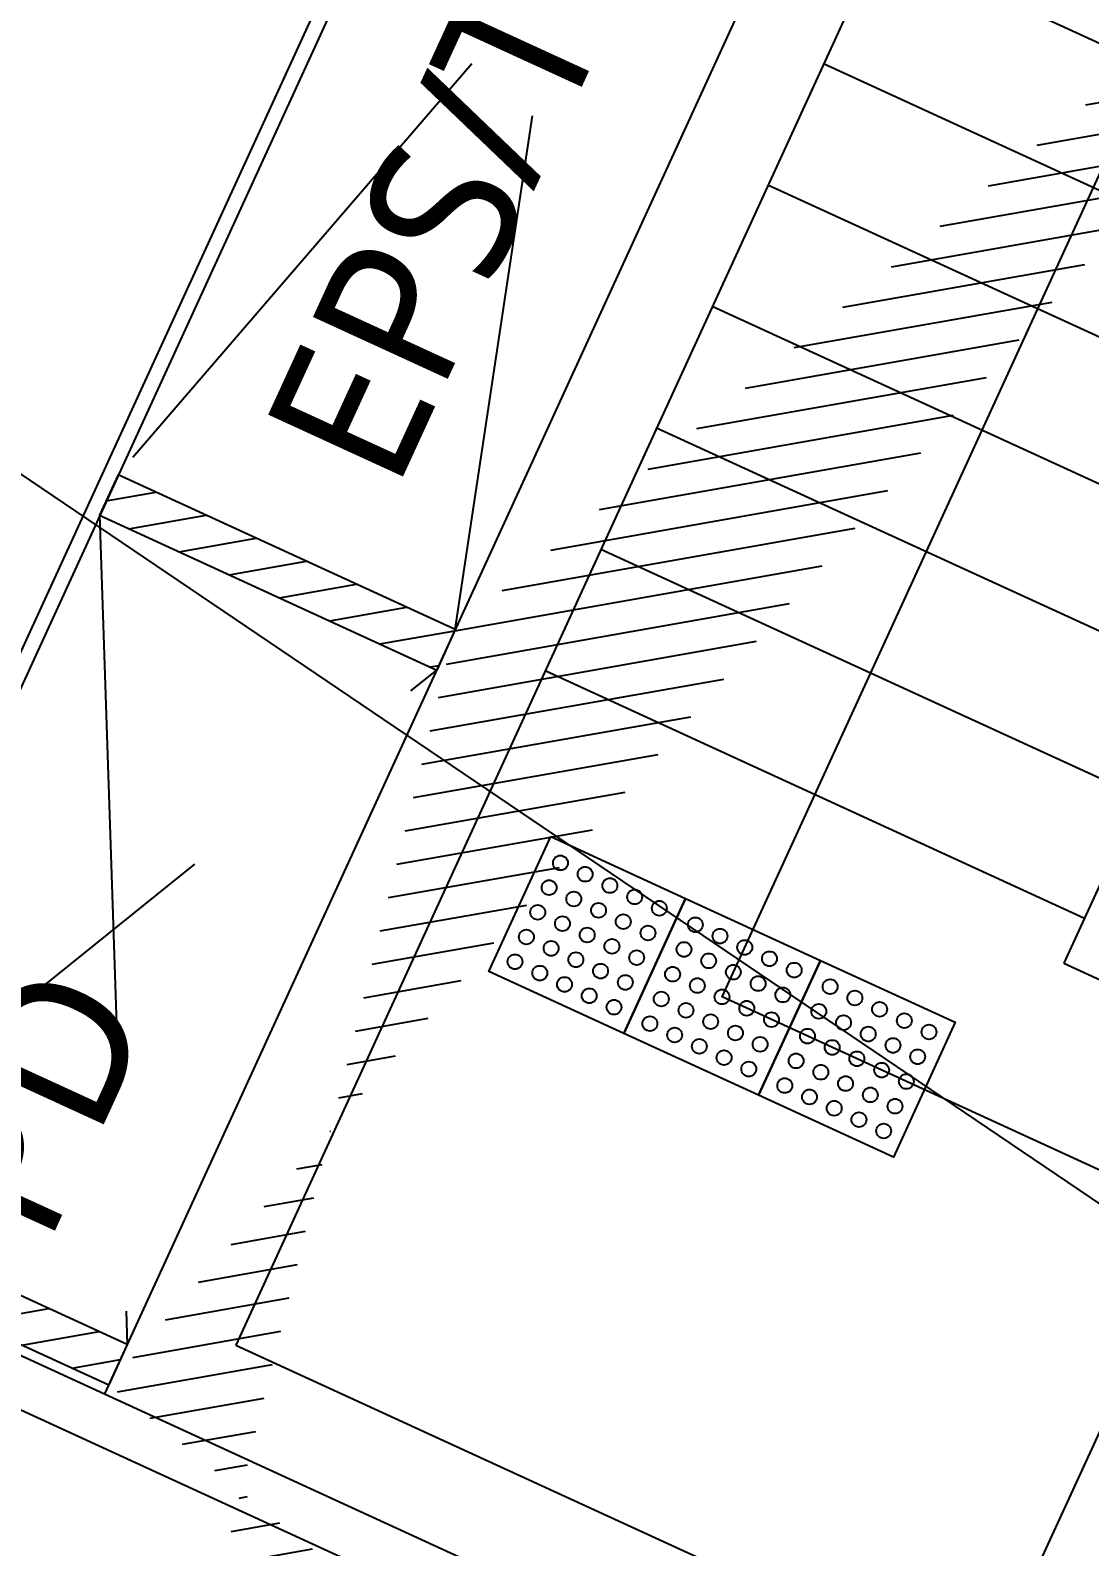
# Model space of a CAD drawing. Header units: millimetres. Extents: x -21000 to 567700, y 435000 to 850800.
# Drawn here: x 49521 to 51663, y 716178 to 719244 of the extents above; entities that cross this region are included whole.
import ezdxf
from ezdxf.enums import TextEntityAlignment as Align
from ezdxf.xclip import XClip

# ---------------------------------------------------------------- set-up
doc = ezdxf.new("R2010")
doc.units = ezdxf.units.MM
doc.header["$LTSCALE"] = 700
doc.header["$XCLIPFRAME"] = 2
for name, pattern in [('AB_Pbase$0$AB_Pbase$0$CEN', [62, 60, -1, 0, -1]), ('AB_Pbase$0$HID', [2.3, 1.5, -0.8]), ('AB_Pbase$0$주차장기둥$0$CEN', [62, 60, -1, 0, -1])]:
    doc.linetypes.add(name, pattern=pattern)
doc.layers.get('0').update_dxf_attribs({"color": 2})
for name, color, linetype in [('AB_Pbase$0$A-09-계단', 4, 'Continuous'), ('AB_Pbase$0$AB_Pbase$0$CEN', 1, 'AB_Pbase$0$AB_Pbase$0$CEN'), ('AB_Pbase$0$AB_Shops$0$FIN', 6, 'Continuous'), ('AB_Pbase$0$AB_Shops$0$WAL', 3, 'Continuous'), ('AB_Pbase$0$AB_Shops$0$점자블럭', 5, 'Continuous'), ('AB_Pbase$0$HAT-BR', 5, 'Continuous'), ('AB_Pbase$0$LEAD', 7, 'Continuous'), ('AB_Pbase$0$STAIR', 6, 'Continuous'), ('AB_Pbase$0$void', 1, 'AB_Pbase$0$HID'), ('AB_Pbase$0$WAL', 3, 'Continuous'), ('AB_Pbase$0$주차장기둥$0$CEN_P', 244, 'AB_Pbase$0$주차장기둥$0$CEN')]:
    doc.layers.add(name, color=color, linetype=linetype)
doc.layers.add('AB_Pbase$0$Defponts', color=161, linetype='Continuous', plot=False)
doc.styles.add('AB_Pbase$0$돋음체', font='malgun.ttf')

# ---------------------------------------------------------------- blocks, each defined once
blk = doc.blocks.new('AB_Pbase$0$AB_Shops$0$점자블럭22')
at = {"layer": 'AB_Pbase$0$AB_Shops$0$점자블럭', "extrusion": (0, 0, -1)}
blk.add_lwpolyline([(0, 0), (300, 0), (300, 300), (0, 300)], close=True, dxfattribs=at)
at = {"layer": 'AB_Pbase$0$AB_Shops$0$점자블럭', "color": 250}
for centre in [(-259.9999998714775, 259.9999995172256), (-204.9999998714775, 259.9999995172256), (-149.9999998714775, 259.9999995172256), (-94.99999987147748, 259.9999995172256), (-39.99999987147749, 259.9999995172256), (-259.9999996945262, 204.9999995172257), (-204.9999996945262, 204.9999995172257), (-149.9999996945262, 204.9999995172257), (-94.9999996945262, 204.9999995172257), (-39.9999996945262, 204.9999995172257), (-259.9999996783445, 149.9999993076781), (-204.9999996783445, 149.9999993076781), (-149.9999996783444, 149.9999993076781), (-94.99999967834447, 149.9999993076781), (-39.99999967834447, 149.9999993076781), (-259.9999996622791, 94.99999951722565), (-204.9999996622791, 94.99999951722565), (-149.9999996622791, 94.99999951722565), (-94.99999966227917, 94.99999951722565), (-39.99999966227915, 94.99999951722565), (-259.9999991634395, 39.99999951722566), (-204.9999991634395, 39.99999951722566), (-149.9999991634395, 39.99999951722566), (-94.9999991634395, 39.99999951722566), (-39.9999991634395, 39.99999951722566)]:
    blk.add_circle(centre, 15, dxfattribs=at)
blk = doc.blocks.new('AB_Pbase$0$AB_Pbase_지하1층_골조')
for p, q in [((51971.804978892, 721020.9084628684), (49936.61728142172, 716585.5497486818)), ((51464.73172049236, 720395.3878383458), (49671.43093016717, 716487.1820755687)), ((49671.43093016717, 716487.1820755687), (51089.29520753031, 715836.5875870821))]:
    blk.add_line(p, q)
blk.add_lwpolyline([(49936.61728142172, 716585.5497486818), (51172.70454660049, 716018.364599255)])
blk = doc.blocks.new('AB_Pbase$0$주차장기둥$0$cen 1bl 지하')
at = {"layer": 'AB_Pbase$0$주차장기둥$0$CEN_P', "color": 5}
blk.add_line((-6930.231242850888, 32445.68686937261), (137216.5612632967, 19653.53159209341), dxfattribs=at)
blk = doc.blocks.new('AB_Pbase$0$주차장기둥')
at = {"rotation": 1.99999810188403}
blk.add_blockref('AB_Pbase$0$주차장기둥$0$cen 1bl 지하', (-253925.7830964138, 27513.87086453778), dxfattribs=at)
blk = doc.blocks.new('AB_Pbase')
at = {"layer": 'AB_Pbase$0$HAT-BR'}
h = blk.add_hatch(dxfattribs=at)
h.set_pattern_fill('ANSI31', color=256, scale=20, angle=145)
h.set_pattern_definition([(189.9999999999997, (0, 0), (11.02665928185004, -62.53529231627521), [])])
edge = h.paths.add_edge_path()
edge.add_line((56186.59785169744, 723972.0358549951), (54823.26943040031, 724597.6062787184))
edge.add_line((54823.26943040035, 724597.6062787184), (54543.83206097807, 723988.6606672924))
edge.add_line((54543.83206097808, 723988.6606672924), (53316.83727517005, 724551.6736846945))
edge.add_line((53316.83727517016, 724551.6736846946), (53358.54806856046, 724642.5593811355))
edge.add_line((53358.54806856034, 724642.5593811354), (54403.76632876705, 724162.9554794813))
edge.add_line((54403.76632876715, 724162.9554794811), (54724.90175729128, 724862.7926299793))
edge.add_line((54724.9017572913, 724862.7926299794), (54906.67876947052, 724779.3832909144))
edge.add_line((54906.67876947025, 724779.3832909144), (55215.29332402802, 725451.958236016))
edge.add_line((55215.29332402819, 725451.958236016), (55397.07033619107, 725368.548896916))
edge.add_line((55397.07033619112, 725368.548896916), (55088.4557816433, 724695.973951852))
edge.add_line((55088.4557816433, 724695.9739518522), (56270.00719075246, 724153.8128671347))
edge.add_line((56270.00719075231, 724153.8128671348), (56186.59747992812, 723972.0360255827))
edge.add_line((54651.1421249305, 721584.8874279571), (54688.67586632462, 721666.6872950797))
edge.add_line((54688.67586632458, 721666.6872950797), (52543.70668533581, 722650.9176967002))
edge.add_line((52543.70668533581, 722650.9176967002), (52960.73766401203, 723559.8101110241))
edge.add_line((52960.73766401206, 723559.8101110241), (52878.93769559245, 723597.3444571726))
edge.add_line((52878.93769559253, 723597.3444571723), (52274.23601697763, 722279.4536218795))
edge.add_line((52274.23601697763, 722279.4536218795), (52356.035672444, 722241.9194193481))
edge.add_line((52356.03567244405, 722241.9194193479), (52506.17248274007, 722569.1180412032))
edge.add_line((52506.17248273997, 722569.1180412034), (54651.14166374783, 721584.8876395966))
edge.add_line((50380.41086501163, 718032.2864254424), (49698.74706931817, 718345.0714469266))
edge.add_line((49698.74706931834, 718345.0714469266), (49661.21286677116, 718263.2717914291))
edge.add_line((49661.212866771, 718263.2717914291), (50342.87666242964, 717950.4867699442))
edge.add_line((49717.30661937904, 716587.1591786165), (49035.64282367601, 716899.9442001279))
edge.add_line((49035.6428236759, 716899.9442001279), (48998.10862113864, 716818.1445446473))
edge.add_line((48998.10862113886, 716818.1445446473), (49679.7724168177, 716505.3595232068))
h.paths.add_polyline_path([(53882.42759535446, 725568.4385827564), (53800.61756556353, 725605.9775456577), (53963.27557281736, 725960.4375490837), (53581.54417201424, 726135.5970121034), (53619.07837445667, 726217.3966676582), (54000.81009768236, 726042.2370566572), (55047.59737225258, 728323.538710565), (55129.39702771833, 728286.004507974)])
h.paths.add_polyline_path([(42880.95448236065, 697708.070218126), (42799.15482929643, 697745.6044260565), (45343.13967079875, 703289.803297506), (45424.9393262686, 703252.2690949156)])
edge = h.paths.add_edge_path()
edge.add_line((50380.41086501163, 718032.2864254424), (50342.87610964024, 717950.4870236375))
edge.add_line((49717.30661937904, 716587.1591786165), (49679.77186410389, 716505.35977681))
edge.add_line((51013.36503545766, 715431.328893207), (48469.38019398656, 709887.1300217296))
edge.add_line((48469.38019398663, 709887.1300217297), (48387.58053849105, 709924.6642242972))
edge.add_line((48387.58053849111, 709924.6642242972), (50931.56537999472, 715468.86309576))
edge.add_line((50931.56537999456, 715468.86309576), (51013.36502730626, 715431.3288754747))
edge.add_line((48219.15217679842, 709341.7989852024), (45675.16733534158, 703797.6001137563))
edge.add_line((45675.16733534167, 703797.6001137563), (45593.3676798584, 703835.134316325))
edge.add_line((45593.36767985829, 703835.134316325), (48137.35252134742, 709379.3331877879))
edge.add_line((48137.35252134748, 709379.3331877879), (48219.15216868334, 709341.7989674704))
at = {"layer": 'AB_Pbase$0$A-09-계단'}
for p, q in [((52328.46826424068, 718920.8134566252), (51237.8061912682, 719421.2694910757)), ((52215.86565655744, 718675.4144902528), (51125.20358348193, 719175.8705246751)), ((52103.26304881529, 718430.0155237927), (51012.6009757544, 718930.4715581837)), ((51990.66044104337, 718184.6165573595), (50899.99836801356, 718685.072591752)), ((51878.05783333275, 717939.2175909142), (50787.39576030721, 718439.6736253202)), ((51765.45522560557, 717693.8186244679), (50674.79315256642, 718194.2746589178)), ((51652.8526178769, 717448.4196580197), (50562.19054484525, 717948.875692413))]:
    blk.add_line(p, q, dxfattribs=at)
at = {"layer": 'AB_Pbase$0$AB_Pbase$0$CEN'}
for p, q in [((39748.55351978709, 720930.3218905032), (53566.06282120349, 714590.0850006348)), ((51844.03787349751, 716762.0804158549), (39664.45292308501, 690218.6670921003))]:
    blk.add_line(p, q, dxfattribs=at)
at = {"layer": 'AB_Pbase$0$AB_Shops$0$FIN'}
for points in [[(50755.80192574547, 720720.6840070497), (48962.50113544926, 716812.4782443047), (49671.43093017001, 716487.1820755609)], [(50783.06847752923, 720708.1726062435), (49027.30188985415, 716881.7664989228)]]:
    blk.add_lwpolyline(points, dxfattribs=at)
at = {"layer": 'AB_Pbase$0$AB_Shops$0$WAL'}
for points in [[(50380.41086501163, 718032.2864254424), (49698.74706931834, 718345.0714469266), (49661.212866771, 718263.2717914291), (50342.87666242965, 717950.4867699442)], [(49717.30661937904, 716587.1591786165), (49035.6428236759, 716899.9442001279), (48998.10862113886, 716818.1445446473), (49679.77241681761, 716505.3595232068)]]:
    blk.add_lwpolyline(points, dxfattribs=at)
at = {"layer": 'AB_Pbase$0$LEAD'}
blk.add_lwpolyline([(52717.76849116692, 717850.979200707), (52192.28976688863, 716705.7839724129), (50919.850726287, 717289.649325342), (52233.54453917694, 720152.6387710562)], dxfattribs=at)
at = {"layer": 'AB_Pbase$0$STAIR'}
blk.add_lwpolyline([(51611.14810316513, 717357.5310759542), (51792.92511534984, 717274.1217370043), (53002.36037028905, 719909.8884927643), (52820.58335813465, 719993.2978318644)], close=True, dxfattribs=at)
at = {"layer": 'AB_Pbase$0$void'}
for p, q in [((50380.41086501163, 718032.2864254424), (50783.06847752923, 720708.1726062435)), ((51464.7322732387, 720395.387584701), (49698.74706931834, 718345.0714469266)), ((49661.212866771, 718263.2717914291), (49717.30661937904, 716587.1591786165)), ((49035.6428236759, 716899.9442001279), (50342.87666242965, 717950.4867699442))]:
    blk.add_line(p, q, dxfattribs=at)
at = {"layer": 'AB_Pbase$0$WAL'}
for p, q in [((50380.41086501163, 718032.2864254424), (50342.87610964028, 717950.487023637)), ((49717.30661937904, 716587.1591786165), (49679.77186410394, 716505.35977681))]:
    blk.add_line(p, q, dxfattribs=at)
for name, p, rotation in [('AB_Pbase$0$AB_Pbase_지하1층_골조', (-6.7507498898e-06, -3.3393152989e-06), 359.9999999999999), ('AB_Pbase$0$주차장기둥', (231892.5219283827, 539971.4727125298), 329.0000000345588), ('AB_Pbase$0$AB_Shops$0$점자블럭22', (50573.40945200892, 717613.6530979879), 155.3517270733238), ('AB_Pbase$0$AB_Shops$0$점자블럭22', (50846.07497027098, 717488.5390893829), 155.3517270733238), ('AB_Pbase$0$AB_Shops$0$점자블럭22', (51118.74048854699, 717363.4250807161), 155.3517270733238)]:
    blk.add_blockref(name, p, dxfattribs=dict(rotation=rotation))
at = {"layer": 'AB_Pbase$0$Defponts', "style": 'AB_Pbase$0$돋음체'}
for s, p in [('EPS/TPS', (50431.60289784055, 719043.0309700369)), ('PD', (49527.74204139811, 717082.2755510363))]:
    blk.add_text(s, height=299.9999999999996, rotation=65.35172695170627, dxfattribs=at).set_placement(p, align=Align.MIDDLE)

msp = doc.modelspace()

# ---------------------------------------------------------------- block references
ref = msp.add_blockref('AB_Pbase', (1.00299076e-08, -1.3533281e-09))
XClip(ref).set_block_clipping_path([(-1.50175765e-08, 445500.00000001484), (493845.7187941075, 839949.3912975936)])

doc.saveas('drawing.dxf')
